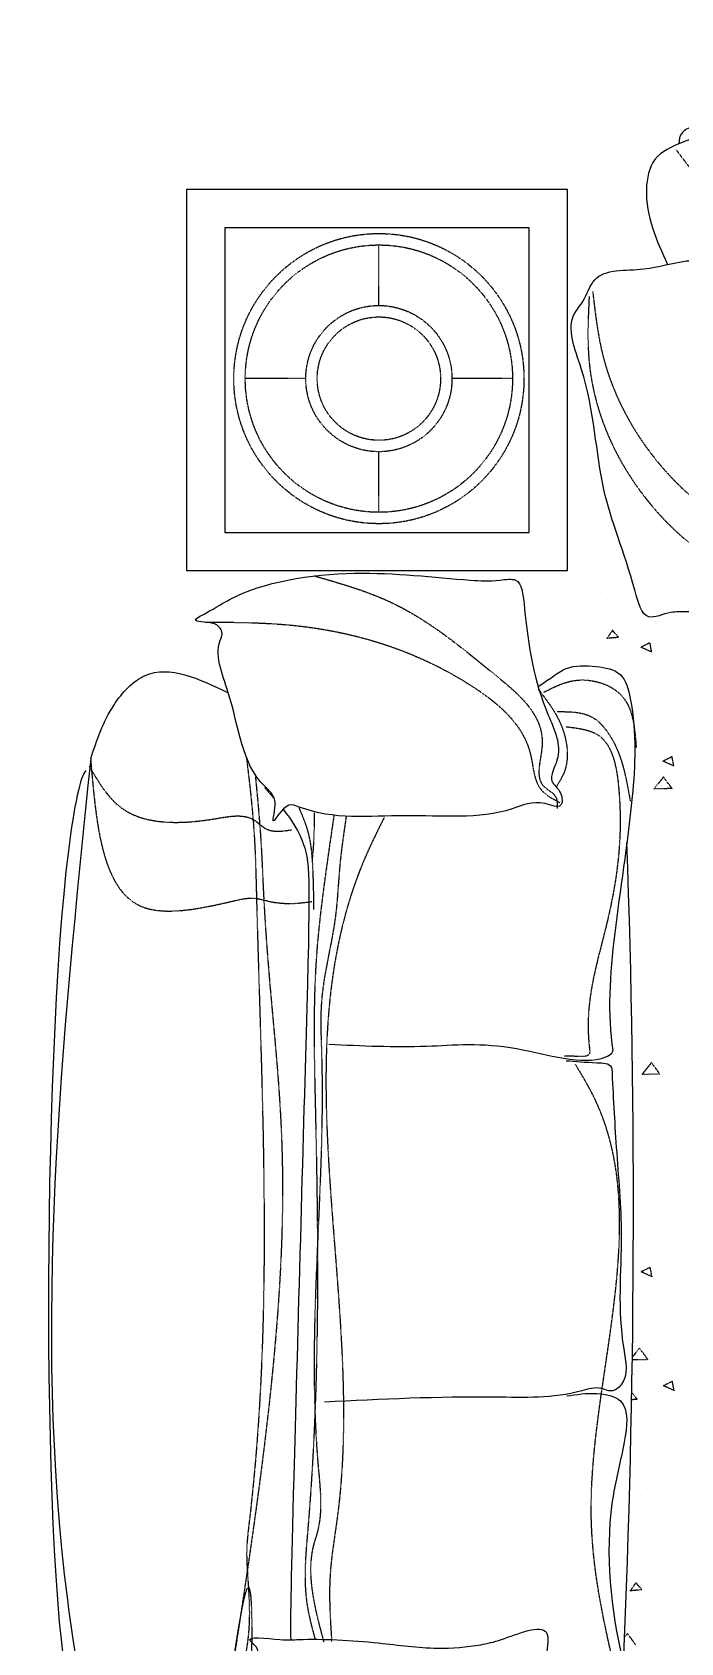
# Model space of a CAD drawing. Extents: x -15080 to 60298, y -30155 to 15485.
# Drawn here: x 5423 to 6445, y 6304 to 8842 of the extents above; entities that cross this region are included whole.
import ezdxf

# ---------------------------------------------------------------- set-up
doc = ezdxf.new("R2010")
doc.units = 0
doc.linetypes.add('HIDDEN2', pattern=[0.1875, 0.125, -0.0625])
doc.layers.get('0').update_dxf_attribs({"linetype": 'CONTINUOUS'})
doc.layers.add('FURHATCH', color=57, linetype='CONTINUOUS')

# ---------------------------------------------------------------- blocks, each defined once
blk = doc.blocks.new('YQ_SOFA_02')
for p, q in [((217.3, 1666.5), (217.3, 1066.5)), ((817.3, 1666.5), (217.3, 1666.5)), ((817.3, 1066.5), (817.3, 1666.5)), ((217.3, 1066.5), (817.3, 1066.5))]:
    blk.add_line(p, q)
blk.add_arc((-15345.3, 61.7), 16266.7, 357.47069, 2.02887)
for points, knots in [([(1749.6, 1893.1), (1748.3, 1894.6), (1740.3, 1902.9), (1655.5, 1916.2), (1459.1, 1881.2), (1213, 1847.7), (1051.7, 1782.6), (996.1, 1758.1), (993, 1744.9), (992.9, 1738.6)], [17.99656, 17.99656, 17.99656, 17.99656, 24.654541, 59.355785, 289.542515, 728.551681, 882.30278, 904.288941, 924.788376, 924.788376, 924.788376, 924.788376]), ([(1731.3, 1894.8), (1628.6, 1886.6), (1377.3, 1866.3), (1127.8, 1796.5), (949.5, 1720.2), (933.8, 1639.5), (957.9, 1586.5), (975.2, 1548.5)], [0, 0, 0, 0, 350.70006, 858.205579, 917.075962, 972.848208, 1113.682742, 1113.682742, 1113.682742, 1113.682742]), ([(1198.6, 1526.3), (1162.2, 1533.8), (1099.1, 1546.5), (1008.6, 1560.8), (937.8, 1535.4), (860.2, 1543.9), (846.5, 1493.4), (811.7, 1455.4), (860.5, 1345.1), (862.5, 1196.2), (911.8, 1086.9), (937.2, 982), (972.8, 1000.4), (1011.2, 1001.9), (1068.4, 998.5), (1157.3, 1052.2), (1230.8, 1077.7), (1335.5, 1079.1), (1290.3, 1143.2), (1269.4, 1191.5), (1251.4, 1257.3), (1248.2, 1349.9), (1236, 1441.2), (1222.3, 1493.9), (1219.9, 1563), (1205, 1525), (1198.6, 1526.3)], [0, 0, 0, 0, 127.427681, 224.276404, 302.261986, 392.779016, 437.096694, 463.557063, 563.507143, 784.838909, 976.246821, 1028.506194, 1069.058754, 1082.809516, 1162.638681, 1258.731906, 1422.314775, 1462.867277, 1544.873185, 1583.434163, 1661.617215, 1768.019408, 1911.553131, 1945.84397, 1998.930645, 2021.420543, 2021.420543, 2021.420543, 2021.420543]), ([(771.1, 883.7), (792, 896.7), (815, 917.9), (859.8, 916.5), (906.5, 908.1), (927.6, 822.3), (915.5, 598.6), (870.8, 423.7), (889.2, 310)], [0, 0, 0, 0, 48.943013, 103.025949, 148.534553, 195.328972, 375.361256, 945.044024, 945.044024, 945.044024, 945.044024]), ([(58.4, 751), (50.2, 744.1), (-10.3, 463.7), (-12.6, -582.5), (45.1, -752.2), (57.6, -788.2), (81.5, -808.4), (83.8, -807.3)], [0, 0, 0, 0, 127.50928, 732.614955, 770.548522, 809.419481, 817.699888, 817.699888, 817.699888, 817.699888]), ([(369.3, 690.2), (383, 672.8), (413, 626.7), (411.3, 539.7), (384.3, -419.8), (380.3, -587), (381.3, -618.4)], [49.606189, 49.606189, 49.606189, 49.606189, 124.052713, 239.571345, 333.3214, 407.425722, 407.425722, 407.425722, 407.425722]), ([(441.5, 320), (492.9, 317.6), (587.6, 313), (717.4, 327.2), (847, 283.4), (886.7, 304.1), (888.8, 308.6), (889.2, 310)], [0, 0, 0, 0, 175.924574, 324.224602, 448.430744, 460.868212, 466.272512, 466.272512, 466.272512, 466.272512]), ([(815.6, 294), (830.2, 292.8), (851.9, 290.9), (884.8, 290.2), (887.2, 282.6), (887.4, 281.7)], [0, 0, 0, 0, 55.279979, 82.352953, 85.624213, 85.624213, 85.624213, 85.624213])]:
    blk.add_open_spline(points, degree=3, knots=knots)
for points, start_tangent, end_tangent in [([(272.1, 961.1), (283, 873.8), (340.3, 726.4), (356.6, 701.8), (353.9, 671.8), (378.4, 696.4), (394.8, 693.7), (561.2, 680), (730.2, 690.9), (782.1, 699.1), (806.6, 696.4), (806.6, 715.5), (793, 734.6), (800.9, 767.3), (787.3, 838.3), (749.1, 1012.9), (735.7, 1051.1), (711.1, 1051.1), (664.8, 1051.1), (482.1, 1062), (285.7, 1021.1), (247.5, 999.3), (231.2, 988.4), (258.5, 982.9), (272.1, 972), (272.1, 961.1)], (-0.425856, -0.904791), (-0.425856, -0.904791)), ([(328.9, -637.1), (288, -740.8), (266.1, -822.6), (266.1, -890.9), (268.9, -970), (298.9, -994.6), (315.2, -1010.9), (402.5, -1016.4), (596.1, -1016.4), (762.5, -997.3), (806.1, -983.6), (806.1, -948.2), (807.4, -936.2), (816.2, -866.9), (797.1, -785.1), (784.3, -642.5), (784.3, -607.1), (713.4, -618), (680.7, -626.2), (612.5, -631.6), (519.8, -623.4), (394.3, -618), (364.3, -618), (318, -620.7), (328.9, -637.1)], (-0.3772, -0.926132), (-0.3772, -0.926132))]:
    blk.add_spline(points, degree=3, dxfattribs=dict(start_tangent=start_tangent, end_tangent=end_tangent))
for points in [[(66.1, 769.8), (103, 854.7), (152.1, 901), (283, 873.8)], [(66.1, 769.8), (29.3, -555.6), (75.2, -789.9), (99.8, -841.7), (143.4, -863.6), (266.1, -852.7)], [(887.4, 281.7), (894.4, 157.6), (902.2, 19.2), (906.1, -160.1), (902.2, -216.6), (886.6, -226.3), (871, -222.4), (839.9, -226.3), (703.5, -236.1), (434.8, -243.9)], [(816.6, -234.2), (863.7, -230.3), (901, -242.1), (906.9, -306.9), (889.8, -389.1), (900.8, -635.2), (928.4, -765.5), (916.6, -851.9), (855.7, -883.4), (814.5, -877.5)]]:
    blk.add_spline(points, degree=3)
at = {"layer": 'FURHATCH', "ltscale": 1000}
for p, q in [((277.3, 1606.5), (277.3, 1126.5)), ((757.3, 1606.5), (277.3, 1606.5)), ((757.3, 1126.5), (757.3, 1606.5)), ((277.3, 1126.5), (757.3, 1126.5))]:
    blk.add_line(p, q, dxfattribs=at)
at = {"layer": 'FURHATCH', "linetype": 'HIDDEN2'}
for p, q in [((520.3, 1483.9), (520.3, 1579.3)), ((405.1, 1368.7), (309.7, 1368.7)), ((730.8, 1368.7), (635.4, 1368.7)), ((520.3, 1158.1), (520.3, 1253.5)), ((869.2, 1031), (869.2, 1031)), ((871.3, 1000.6), (871.3, 1000.6)), ((874, 974), (874, 974)), ((888.5, 972.1), (879.3, 958.8)), ((898, 960.8), (888.2, 972.5)), ((946.1, 971.9), (946.1, 971.9)), ((828.1, 948.3), (828.1, 948.3)), ((898, 960.9), (879, 959.3)), ((947.4, 952.5), (932.9, 945.3)), ((950.3, 937.8), (932.9, 945.5)), ((950.3, 937.6), (947.4, 952.6)), ((917.2, 938.5), (917.2, 938.5)), ((994, 913.8), (994, 913.8)), ((976.2, 894.7), (976.2, 894.7)), ((982.3, 773), (967.8, 765.8)), ((985.2, 758.3), (967.8, 766)), ((985.2, 758.1), (982.3, 773)), ((968.8, 741.1), (953.8, 722.1)), ((960.1, 745), (960.1, 745)), ((982.4, 722.6), (968.9, 741.1)), ((982.4, 722.8), (953.8, 722.2)), ((966.2, 728.1), (966.2, 728.1)), ((957.1, 700), (957.1, 700)), ((973.8, 683), (973.8, 683)), ((938.9, 526.3), (938.9, 526.3)), ((939.9, 504.9), (939.9, 504.9)), ((986.2, 484.3), (986.2, 484.3)), ((919, 421.7), (919, 421.7)), ((980.1, 368.1), (980.1, 368.1)), ((981.8, 332.9), (981.8, 332.9)), ((929.3, 299.6), (929.3, 299.6)), ((949.9, 291.2), (934.8, 272.2)), ((963.4, 272.7), (949.9, 291.1)), ((963.5, 272.9), (934.9, 272.3)), ((995.5, 270.9), (995.5, 270.9)), ((939.1, 177.9), (939.1, 177.9)), ((961.1, 173.3), (961.1, 173.3)), ((960.6, 114.2), (960.6, 114.2)), ((949.4, 55.8), (949.4, 55.8)), ((943.9, -21.7), (943.9, -21.7)), ((925.4, -41.3), (925.4, -41.3)), ((948, -31.6), (933.5, -38.8)), ((950.9, -46.4), (933.5, -38.6)), ((950.8, -46.5), (947.9, -31.6)), ((959.1, -65.9), (959.1, -65.9)), ((931, -158.7), (919.7, -172.9)), ((944.6, -177), (919.7, -177.5)), ((944.5, -177.2), (931, -158.8)), ((984.1, -158.5), (984.1, -158.5)), ((923.8, -200.7), (923.8, -200.7)), ((969.4, -188), (969.4, -188)), ((922.1, -216.1), (922.1, -216.1)), ((982.9, -211.1), (968.4, -218.4)), ((985.8, -225.9), (968.4, -218.1)), ((985.7, -226.1), (982.8, -211.1)), ((927.5, -239.5), (918.6, -240.3)), ((927.5, -239.6), (918.8, -229.2)), ((928.3, -270.6), (928.3, -270.6)), ((982.3, -298), (982.3, -298)), ((979.2, -309.7), (979.2, -309.7)), ((929.5, -332.2), (929.5, -332.2)), ((965, -353.3), (965, -353.3)), ((933.3, -391.5), (933.3, -391.5)), ((933.1, -414.6), (933.1, -414.6)), ((947.1, -453.5), (947.1, -453.5)), ((989.5, -431.8), (989.5, -431.8)), ((925.3, -528.4), (916.1, -541.8)), ((934.9, -539.7), (925.1, -528.1)), ((948.4, -514.4), (948.4, -514.4)), ((934.9, -539.6), (915.9, -541.3)), ((947.8, -548.4), (947.8, -548.4)), ((912.1, -608.6), (907.3, -614.6)), ((925.6, -627.1), (912.1, -608.7)), ((941.3, -601.1), (941.3, -601.1)), ((912.2, -610.2), (912.2, -610.2))]:
    blk.add_line(p, q, dxfattribs=at)
for radius in [228.6, 210.6, 115.2, 97.2]:
    blk.add_circle((520.3, 1368.7), radius, dxfattribs=at)
for points, knots in [([(988, 1730.3), (1007.1, 1704.7), (1058.3, 1635.9), (1197.8, 1566.7), (1320.9, 1610.3), (1388.4, 1597.4), (1401.2, 1594.9)], [0, 0, 0, 0, 109.257629, 294.294606, 484.078985, 528.781997, 528.781997, 528.781997, 528.781997]), ([(851.6, 1497.9), (850, 1463.5), (844.5, 1344.1), (923.8, 1171.4), (1096.6, 1036.3), (1212.8, 1064.7), (1265.9, 1077.7)], [0, 0, 0, 0, 117.484834, 407.414781, 620.246611, 799.395046, 799.395046, 799.395046, 799.395046]), ([(857.2, 1506.2), (861.3, 1470.4), (879.1, 1314), (1036.7, 1124.3), (1206.9, 1087.7), (1257.9, 1076.8)], [0, 0, 0, 0, 123.587716, 539.784626, 717.53011, 717.53011, 717.53011, 717.53011])]:
    blk.add_open_spline(points, degree=3, knots=knots, dxfattribs=at)
for points in [[(418.1, 1058), (535.6, 1018), (702.4, 902.8), (777.6, 792.3), (780, 726.5), (798.8, 710), (801.1, 691.2)], [(246.6, 985.1), (380.5, 980.4), (667.2, 884), (758.8, 778.2), (775.3, 721.8), (805.8, 700.6)], [(780, 874.6), (831.7, 893.4), (902.2, 869.9), (925.7, 787.6)], [(771.9, 878.7), (805.3, 827.7), (812.3, 748.7), (800, 725.9)], [(801.1, 844), (857.5, 834.6), (881, 811.1), (916.3, 703)], [(815.6, 820.2), (865.8, 807.1), (898.5, 719.7), (876.7, 499.1), (852.1, 314), (852.1, 305.3), (828.1, 300.9), (812.8, 300.9)], [(66.1, 766.9), (148.5, 536.2), (289.6, 545.4), (326.4, 549.8), (346, 545.4), (397.8, 542.7), (415.2, 544.9)], [(311.6, 771.7), (323.2, 658.1), (327.4, 550.5), (316.5, -427.5), (311.9, -485.6), (312.8, -507.3), (315.6, -596.7), (284.7, -739.7)], [(63.9, 757.5), (111.6, 694.6), (261.2, 675.1), (324.1, 672.9), (341.5, 659.9), (382.6, 657.7)], [(325.7, 741.7), (334.4, 638.4), (338.2, 562.1), (324.4, -429), (294, -632.9), (315, -536.1), (320, -605.8), (318.7, -656.8)], [(394.3, 692.5), (408.4, 654.3), (415.9, 595.2), (417.5, 532.1)], [(528.6, 677.1), (500.4, 618.3), (455, -423.3), (443.5, -515.5), (445.9, -621.3)], [(449.5, 681), (432.1, 557.2), (422.3, 464.6), (420.3, 211.1), (408.4, -442.6), (406.5, -558.8), (420, -618.8)], [(468.8, 679.1), (459.1, 605.5), (451.4, 518.4), (430, 389.1), (430, 302.4), (424.7, -346.4), (422.7, -450.9), (418.1, -465.9), (420, -568.4), (433.5, -622.6)], [(418.4, 685), (416.7, 629.3), (415, 611)], [(826.6, -843.7), (861.5, -843.7), (900.8, -810.9), (900.8, -701.7), (855, -424.3), (856.5, 242.2), (830.3, 287.8)]]:
    blk.add_spline(points, degree=3, dxfattribs=at)
blk.add_open_spline([(340.3, 724.2), (345.4, 718.5), (350.5, 712.7), (355.6, 706.8)], degree=3, dxfattribs=at)

msp = doc.modelspace()

# ---------------------------------------------------------------- block references
msp.add_blockref('YQ_SOFA_02', (5448.8, 6927.6))

doc.saveas('drawing.dxf')
